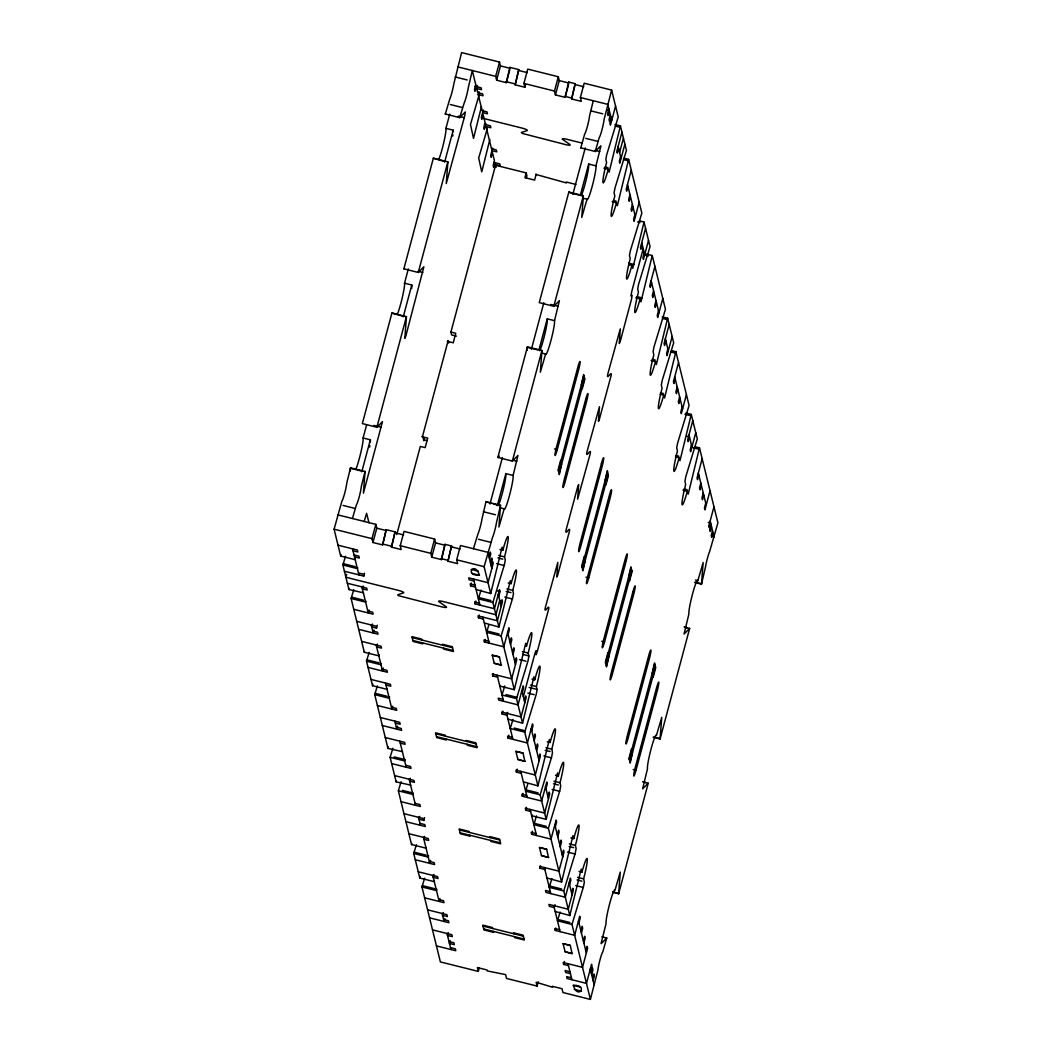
<?xml version="1.0" encoding="UTF-8"?>
<svg xmlns="http://www.w3.org/2000/svg" width="1052" height="1052" viewBox="0 0 1052 1052"><rect width="100%" height="100%" fill="white"/><g stroke="black" fill="none" stroke-linecap="round" stroke-linejoin="round"><path stroke-width="1.5" d="M350.316 470.941L350.513 467.824L365.031 471.441L363.413 493.178L382.481 421.602L376.945 427.296L362.348 423.575L391.923 313.009L406.44 316.639L404.836 338.363L405.796 336.153L423.89 266.787L418.288 272.389L447.863 161.824L433.345 158.208L403.889 268.839M424.627 878.21L421.97 886.967L440.38 961.923L478.292 971.39L477.345 967.551L487.023 969.97L487.26 970.93L505.578 974.599L506.512 978.452L537.099 986.079L536.152 982.239L552.589 987.249L552.353 986.289L562.031 988.709L562.978 992.549L590.396 999.4L597.957 969.918A10.02 0.934 -76 0 1 600.048 959.648A10.02 0.934 -76 0 1 602.77 951.942L606.767 937.95L601.205 943.644L601.205 942.96L606.07 923.63A17.529 1.644 -76 0 1 609.7 903.576A17.529 1.644 -76 0 1 614.986 890.268L620.259 872.069L618.655 893.792L613.211 892.438M618.655 893.792L648.229 783.227L642.627 788.842L647.48 768.815A17.529 1.644 -76 0 1 651.122 748.774A17.529 1.644 -76 0 1 656.409 735.453L661.747 717.359L660.077 738.991L653.121 737.255M660.077 738.991L689.652 628.425L684.037 634.027L688.902 614A17.529 1.644 -76 0 1 692.545 593.959A17.529 1.644 -76 0 1 697.831 580.651L703.17 562.544L701.487 584.176L694.53 582.44M527.197 350.355L527.42 346.858L541.938 350.487L540.333 372.224L545.607 354.024A17.529 1.644 -76 0 0 550.893 340.703A17.529 1.644 -76 0 0 554.522 320.663L559.388 300.635L553.799 306.303L583.36 195.672L568.843 192.056L539.255 302.621L553.904 306.316M364.137 521.621L366.609 513.323L368.976 522.791M481.474 106.633L473.518 138.391L470.468 124.491L479.16 94.825M489.837 139.548L481.737 171.884L478.686 157.984L487.392 128.305M614.973 124.517L620.417 125.885L609.121 172.173L608.24 169.267L603.887 168.175M623.967 158.194L628.636 159.365L617.353 205.653L616.459 202.747L612.106 201.655M628.951 264.709L631.857 265.433L632.752 268.339L644.034 222.051L639.366 220.881M635.724 297.821L640.089 298.913L640.97 301.819L652.253 255.531L646.033 253.979M662.208 316.849L667.652 318.217L656.369 364.505L655.488 361.599L651.122 360.507M672.241 350.789L675.871 351.697L664.588 397.985L663.707 395.079L660.077 394.171M685.825 413.015L691.269 414.383L679.986 460.671L679.105 457.765L675.476 456.857M694.833 446.692L699.501 447.863L688.205 494.151L687.324 491.245L682.972 490.153M341.045 554.654L340.69 556.061L355.208 559.69L355.392 558.98M372.895 684.3L372.539 685.707L387.057 689.336L387.241 688.626M388.293 746.986L387.938 748.393L402.548 751.667M420.129 876.632L419.774 878.039L434.292 881.668L434.476 880.958M479.41 575.26C463.616 575.891 474.768 560.032 479.41 575.26L472.151 573.445M492.218 655.186L499.384 656.856L501.265 665.219L494.282 663.352L492.218 655.186L499.476 657M515.848 751.352L523.015 753.022L524.882 761.385L517.9 759.518L515.848 751.352L523.107 753.166M525.04 761.293L517.808 759.36M539.466 847.517L546.632 849.188L548.5 857.551L541.53 855.684L539.466 847.517L546.724 849.332M548.657 857.459L541.438 855.526M563.083 943.683L570.25 945.353L572.117 953.717L565.148 951.85L563.083 943.683L570.342 945.498M573.314 985.356C588.923 984.606 577.772 1000.478 573.314 985.356L580.572 987.171M349.185 588.489L348.922 589.541L363.532 592.815M379.101 654.791L378.825 655.843L364.308 652.227L351.105 598.47L353.761 589.725M411.819 843.507L411.556 844.559L426.073 848.175L426.257 847.478M531.918 814.669L531.654 815.721L546.172 819.35L557.573 772.983L558.336 775.968L555.443 775.232M509.747 69.761L506.314 82.635L496.636 80.215L500.45 65.921L499.516 62.068L461.604 52.6L453.807 83.936A10.02 0.934 -76 0 1 449.717 99.217L445.312 114.037M541.938 350.487L512.363 461.052L517.965 455.45L513.113 475.465A17.529 1.644 -76 0 1 509.47 495.518A17.529 1.644 -76 0 1 504.184 508.826L498.911 527.026L500.515 505.289L485.998 501.672L482.04 518.702A10.02 0.934 -76 0 1 477.95 533.995L473.413 548.736M593.275 100.742L589.541 115.93A10.02 0.934 -76 0 1 587.45 126.201A10.02 0.934 -76 0 1 584.728 133.906L580.809 147.885M364.492 651.517L364.308 652.227M396.341 781.176L396.157 781.873L410.767 785.147M499.989 685.365L499.805 686.075L514.323 689.704L525.724 643.337L526.5 646.309A17.529 1.644 -76 0 1 531.786 633.002A17.529 1.644 -76 0 1 528.157 653.042L528.88 656.185L528.051 660.774L516.519 698.62L522.555 723.184L508.129 719.2M447.876 161.916L446.258 183.561L464.734 115.878L465.313 111.972L459.698 117.587L464.234 102.846A10.02 0.934 -76 0 0 468.324 87.566L472.295 70.523L475.754 84.633L474.491 89.394L474.952 91.314L476.53 85.449M583.36 195.672L581.756 217.409L587.016 199.209A17.529 1.644 -76 0 0 592.315 185.902A17.529 1.644 -76 0 0 595.945 165.848L600.81 146.517L600.81 145.82L595.248 151.527L599.245 137.536A10.02 0.934 -76 0 0 601.968 129.83A10.02 0.934 -76 0 0 604.058 119.56L611.62 90.078L584.189 83.226L580.375 97.52L581.309 101.373L571.63 98.954L575.22 83.687L568.698 82.056L565.108 97.323L555.43 94.904L554.483 91.051L558.31 76.757L527.736 69.116L523.909 83.424L524.856 87.263L515.178 84.844L518.767 69.59L509.891 67.367L506.314 82.635M484.499 623.034L498.924 627.018L492.901 602.454L504.434 564.608L505.262 560.019L504.526 556.876A17.529 1.644 -76 0 0 508.169 536.836A17.529 1.644 -76 0 0 502.882 550.143L499.976 549.42M514.323 689.704L501.12 635.947L512.653 598.088L513.481 593.499L512.758 590.369A17.529 1.644 -76 0 0 516.387 570.315A17.529 1.644 -76 0 0 511.101 583.636L508.195 582.913M546.172 819.35L540.136 794.786L551.669 756.94L552.497 752.351L551.774 749.208A17.529 1.644 -76 0 0 555.403 729.168A17.529 1.644 -76 0 0 550.117 742.475L547.211 741.752M547.145 878.052L561.571 882.023L548.368 828.279L559.888 790.42L560.729 785.831L559.993 782.701A17.529 1.644 -76 0 0 563.635 762.647A17.529 1.644 -76 0 0 558.336 775.968M555.364 911.532L569.789 915.516L563.754 890.952L575.286 853.106L576.128 848.517L575.391 845.374A17.529 1.644 -76 0 0 579.034 825.333A17.529 1.644 -76 0 0 573.735 838.641L570.828 837.918M590.396 999.4L571.986 924.445L583.518 886.586L584.347 881.997L583.61 878.867A17.529 1.644 -76 0 0 587.253 858.813A17.529 1.644 -76 0 0 581.966 872.134L579.06 871.398M476.28 589.554L490.705 593.538L502.106 547.172L502.882 550.143M498.924 627.018L510.325 580.651L511.101 583.636M522.555 723.184L533.943 676.817L534.718 679.802L531.996 679.119M523.515 781.886L537.94 785.857L549.341 739.503L550.117 742.475M561.571 882.023L572.959 835.669L573.735 838.641M569.789 915.516L581.191 869.149L581.966 872.134M340.69 556.061L334.089 529.182L341.966 500.976A10.02 0.934 -76 0 0 344.688 493.27A10.02 0.934 -76 0 0 346.779 483L350.513 467.824M356.063 468.85A17.529 1.644 -76 0 0 361.099 451.4A17.529 1.644 -76 0 0 363.098 438L366.543 425.126M397.485 314.035A17.529 1.644 -76 0 0 402.522 296.585A17.529 1.644 -76 0 0 404.52 283.185L408.334 268.891M438.908 159.233A17.529 1.644 -76 0 0 443.944 141.783A17.529 1.644 -76 0 0 445.93 128.37L449.756 114.076M361.796 471.783L370.357 439.802L363.098 438M403.245 316.876L411.779 285L404.52 283.185M444.641 162.166L453.188 130.185L445.93 128.37M352.433 518.505L356.483 504.605A10.02 0.934 -76 0 0 359.205 496.899A10.02 0.934 -76 0 0 361.296 486.629L365.031 471.441M376.879 427.257L406.44 316.639M346.66 574.405L345.898 577.259L398.642 590.435A5.01 0.868 15 0 1 403.495 592.868L397.88 594.722A5.01 0.868 15 0 0 398.839 595.761L441.945 606.899A5.01 0.868 15 0 0 446.272 606.82L438.96 601.718A5.01 0.868 15 0 1 443.181 601.56L495.913 614.736L499.739 600.442M478.962 91.708L478.2 94.562L483.039 95.771L482.566 93.852L477.726 92.642L476.701 88.473L477.476 85.62M483.315 110.026L481.356 117.364L481.829 119.284L483.105 114.523L485.103 122.689L483.841 127.463L484.301 129.383L485.879 123.518M491.863 568.382L487.931 552.353L460.513 545.501L456.686 559.809L457.633 563.648L447.955 561.229L451.532 545.975L445.009 544.344L441.419 559.598L431.741 557.192L435.567 542.885L434.621 539.045L404.047 531.405L400.22 545.699L401.167 549.552L391.489 547.132L395.079 531.865L386.215 529.656L382.626 544.91L372.947 542.49L372 538.65L375.827 524.356L337.916 514.888M496.636 80.215L495.689 76.362L499.516 62.068M344.425 571.249L363.782 576.088L364.544 573.222M372.947 542.49L376.774 528.196L375.827 524.356M363.137 585.964L362.361 588.818L367.201 590.027L366.727 588.107L347.384 583.268M382.626 544.91L386.215 529.656M369.081 610.015L368.292 612.948L361.888 586.898M492.665 148.095L490.705 155.433L491.179 157.353L492.454 152.579L494.466 160.759L493.191 165.519L493.651 167.452L494.834 163.047M391.489 547.132L395.079 531.865M515.178 84.844L518.767 69.59M372.487 624.033L371.711 626.887L376.55 628.097L377.326 625.243M396.749 534.548L420.327 446.429L425.166 447.639L427.717 438.105L421.76 436.619M456.476 336.14L451.637 334.93L450.927 332.051L495.558 165.243L526.21 172.909L526.92 175.789L526.276 178.169M424.548 438.026L423.825 440.749L422.641 435.936L448.152 340.624L448.731 343.018M373.999 630.043L373.21 632.975L371.251 624.967M524.856 87.263L525.619 84.41M377.405 644.061L376.642 646.927L381.482 648.137L381.008 646.204L361.651 641.378M383.349 668.112L382.56 671.044L376.169 644.994M526.21 172.909L524.935 177.67L534.613 180.089L536.178 174.224M431.741 557.192L430.807 553.339L434.621 539.045M555.43 94.904L559.256 80.609L558.31 76.757M392.698 706.181L391.909 709.114L385.519 683.064M441.419 559.598L445.009 544.344M565.108 97.323L568.553 84.449M397.617 726.209L396.828 729.141L394.868 721.133M447.955 561.229L451.532 545.975M571.63 98.954L575.22 83.687M410.372 778.296L409.609 781.149L414.449 782.359L413.975 780.439L394.618 775.6M512.482 461.131L497.846 457.423L527.42 346.858M489.982 504.013L502.409 457.541M531.405 349.198L543.831 302.739M572.827 194.396L585.254 147.924M475.491 587.069L470.652 585.859L471.414 583.005M497.294 505.631L505.854 473.65L513.113 475.465M539.084 349.422L547.264 318.848L554.522 320.663M580.507 194.62L588.686 164.033L595.945 165.848M490.705 593.538L484.104 566.66L492.467 537.625A10.02 0.934 -76 0 0 496.557 522.331L500.515 505.289M498.74 596.352L500.016 591.592L499.542 589.659L494.44 608.727L475.083 603.887L475.846 601.034M419.722 816.365L418.959 819.219L423.798 820.428L424.561 817.575M489.035 556.85L490.311 552.076L490.784 553.996L489.509 558.77M608.898 108.856L607.622 113.629L608.095 115.549L609.371 110.789L606.951 110.184M490.482 562.781L491.757 558.007L492.231 559.927L490.955 564.7M610.344 114.786L609.082 119.56L609.542 121.48L610.817 116.719M491.389 566.463L492.665 561.689L493.138 563.622L488.036 582.677L468.679 577.85L469.153 579.77L473.992 580.98M611.251 118.481L609.976 123.242L610.449 125.162L615.552 106.107M483.341 619.049L478.502 617.84L479.265 614.973M424.64 836.393L423.877 839.259L428.716 840.469L428.243 838.536L408.886 833.71M508.09 634.422L509.365 629.648L508.892 627.728L503.79 646.796L484.433 641.957L485.064 639.577M621.956 132.144L616.853 151.212L617.327 153.132L618.602 148.371M619.602 152.461L623.428 138.154M430.584 860.444L429.808 863.376L423.404 837.326M500.739 604.532L502.014 599.758L502.488 601.678L497.386 620.746L478.029 615.907L478.502 617.84M620.601 156.538L619.326 161.311L619.799 163.231L624.901 144.163M433.989 874.462L433.227 877.315L438.066 878.525L437.593 876.605L418.236 871.766M497.622 677.146L492.783 675.936L493.414 673.556M631.305 170.214L626.203 189.281L626.676 191.201L627.952 186.428M557.271 449.664L578.521 370.225A7.509 0.71 -76 0 0 580.086 361.638A7.509 0.71 -76 0 0 577.811 367.345L556.561 446.771A7.509 0.71 -76 0 0 555.009 455.371A7.509 0.71 -76 0 0 557.271 449.664L554.509 448.967M439.933 898.513L439.157 901.446L432.753 875.395M510.088 642.588L511.364 637.828L511.837 639.747L510.562 644.521M629.951 194.607L628.675 199.367L629.149 201.3L630.424 196.527M558.375 470.744L583.873 375.433M559.085 473.637L584.583 378.312M512.534 652.529L513.81 647.769L514.283 649.689L513.008 654.449M632.397 204.548L631.121 209.309L631.595 211.228L632.87 206.468M443.339 912.531L442.576 915.385L447.416 916.594L446.942 914.675L427.585 909.835M444.865 918.541L444.075 921.473L442.103 913.465M515.02 662.628L516.295 657.855L516.756 659.788L511.666 678.842L492.31 674.016L492.783 675.936M634.882 214.647L633.606 219.408L634.08 221.328L639.169 202.273M507.735 712.349L506.972 715.215L502.133 714.006L502.895 711.139M448.27 932.559L447.495 935.425L452.334 936.635L451.86 934.702L432.503 929.876M450.23 940.58L449.467 943.434L454.306 944.643L453.833 942.723L448.994 941.514M531.707 730.588L532.983 725.814L532.509 723.894L527.407 742.962L508.05 738.123L508.852 735.138M645.573 228.31L640.471 247.378L640.944 249.298L642.22 244.537M522.357 692.518L523.633 687.758L523.16 685.825L518.057 704.893L498.701 700.053L498.227 698.133L503.066 699.343M523.357 696.608L534.653 654.397C538.19 642.89 533.89 662.51 537.427 650.991L547.737 612.461C551.984 598.154 541.872 619.155 546.054 604.821L557.823 562.386L556.797 577.048L557.652 575.181L568.567 534.613C572.814 520.319 562.702 541.307 566.883 526.973L577.798 486.418L578.639 484.551L577.627 499.2L589.383 456.778C593.617 442.445 583.492 463.472 587.713 449.138L599.469 406.703L598.457 421.365L599.311 419.498L610.213 378.93C614.434 364.597 604.321 385.624 608.543 371.29L620.299 328.868L619.286 343.517L620.443 340.677L631.595 298.847L632.068 295.323L630.976 295.993L631.739 291.575L643.219 248.627M524.369 700.698L525.645 695.924L526.105 697.844L521.016 716.912L501.659 712.072L502.133 714.006M644.232 252.704L642.956 257.477L643.429 259.397L648.519 240.329M521.24 773.312L516.4 772.102L517.189 769.117M654.923 266.38L649.82 285.447L650.294 287.367L651.569 282.594M533.719 738.754L534.995 733.994L535.455 735.913L534.192 740.687M653.581 290.773L652.306 295.533L652.779 297.466L654.055 292.693M581.993 566.91L607.504 471.598M582.703 569.803L608.201 474.478M545.975 788.684L547.25 783.924L546.777 781.991L541.675 801.059L522.318 796.219L523.081 793.366M536.152 748.695L537.427 743.935L537.901 745.855L536.625 750.615M656.014 300.714L654.738 305.474L655.212 307.394L656.487 302.634M478.292 971.39L479.252 967.814M538.637 758.794L539.913 754.021L540.386 755.954L535.284 775.008L515.927 770.182L516.4 772.102M658.499 310.813L657.224 315.574L657.697 317.494L662.799 298.439M530.589 811.381L525.75 810.172L526.513 807.305M588.765 577.877L610.015 498.451A7.509 0.71 -76 0 0 611.58 489.864A7.509 0.71 -76 0 0 609.305 495.571L588.055 574.997A7.509 0.71 -76 0 0 586.503 583.584A7.509 0.71 -76 0 0 588.765 577.877L586.003 577.193M555.324 826.754L556.6 821.98L556.127 820.06L551.024 839.128L531.668 834.289L532.47 831.304M669.19 324.476L664.088 343.544L664.562 345.464L665.837 340.703M547.987 796.864L549.262 792.09L549.736 794.01L544.634 813.078L525.277 808.238L525.75 810.172M667.849 348.87L666.573 353.643L667.047 355.563L672.149 336.495M544.857 869.478L540.018 868.268L540.649 865.888M678.54 362.545L673.438 381.613L673.911 383.533L675.187 378.759M604.519 641.996L625.769 562.557A7.509 0.71 -76 0 0 627.321 553.97A7.509 0.71 -76 0 0 625.059 559.677L603.809 639.103A7.509 0.71 -76 0 0 602.244 647.703A7.509 0.71 -76 0 0 604.519 641.996L601.744 641.299M557.336 834.92L558.612 830.159L559.085 832.079L557.81 836.853M677.199 386.939L675.923 391.699L676.397 393.632L677.672 388.859M605.61 663.076L631.121 567.764M606.32 665.955L631.831 570.644M559.769 844.861L561.045 840.101L561.518 842.021L560.243 846.781M679.631 396.88L678.356 401.64L678.829 403.56L680.105 398.8M562.255 854.96L563.53 850.187L564.003 852.12L558.901 871.174L539.544 866.348L540.018 868.268M682.117 406.979L680.841 411.74L681.315 413.66L686.417 394.605M554.969 904.681L554.207 907.547L549.368 906.337L548.894 904.404L568.251 909.244L573.353 890.176L572.88 888.256L571.604 893.03M537.099 986.079L538.243 981.792M578.942 922.92L580.217 918.146L579.744 916.226L574.655 935.294L555.298 930.455L555.929 928.074M692.808 420.642L687.706 439.71L688.179 441.63L689.454 436.869L687.035 436.264M569.592 884.85L570.868 880.09L570.394 878.157L565.305 897.224L545.949 892.385L545.475 890.465L550.314 891.675M691.466 445.035L690.191 449.809L690.664 451.729L695.766 432.661M568.475 965.644L563.635 964.434L564.437 961.449M702.157 458.711L697.068 477.779L697.529 479.699L698.804 474.925M580.954 931.086L582.229 926.325L582.703 928.245L581.427 933.019M700.816 483.105L699.541 487.865L700.014 489.798L701.289 485.025M629.241 759.242L654.738 663.93M629.951 762.121L655.449 666.81M583.4 941.027L584.675 936.267L585.149 938.187L583.873 942.947M703.262 493.046L701.986 497.806L702.46 499.726L703.735 494.966M585.872 951.126L587.147 946.353L587.621 948.286L582.519 967.34L563.162 962.514L563.635 964.434M705.734 503.145L704.459 507.906L704.932 509.825L710.034 490.771M636.013 770.209L657.263 690.783A7.509 0.71 -76 0 0 658.815 682.196A7.509 0.71 -76 0 0 656.553 687.903L635.303 767.329A7.509 0.71 -76 0 0 633.738 775.916A7.509 0.71 -76 0 0 636.013 770.209L633.238 769.525M713.979 506.788L708.877 525.855L709.35 527.775L710.626 523.015L708.206 522.41M590.751 970.996L592.026 966.236L591.566 964.303L586.464 983.37L567.107 978.531L566.633 976.611L571.473 977.821M591.185 972.758L592.46 967.998L592.933 969.918L591.658 974.691M711.047 524.777L709.771 529.537L710.245 531.47L711.52 526.697L709.101 526.092M592.644 978.689L593.92 973.928L594.393 975.848L593.118 980.609M712.506 530.708L711.231 535.468L711.704 537.401L712.98 532.628M701.487 584.176L705.458 567.146A10.02 0.934 -76 0 1 709.548 551.853L717.911 522.818L699.501 447.863M348.922 589.541L342.886 564.99L345.543 556.232M372.539 685.707L366.504 661.156L369.16 652.398M387.938 748.393L374.736 694.636L377.379 685.878M396.157 781.873L390.121 757.322L392.883 748.248M411.556 844.559L398.353 790.802L401.101 781.728M419.774 878.039L413.752 853.488L416.395 844.73M537.94 785.857L524.738 732.113L536.27 694.254L537.099 689.665L536.375 686.535A17.529 1.644 -76 0 0 540.005 666.481A17.529 1.644 -76 0 0 534.718 679.802M413.055 793.747L412.871 794.431L398.353 790.802M357.68 567.607L357.404 568.606L342.886 564.99M365.912 601.087L365.623 602.099L351.105 598.47M381.311 663.773L381.021 664.772L366.504 661.156M404.928 759.938L404.639 760.938L390.121 757.322M389.621 696.937L389.253 698.265L374.736 694.636M481.027 590.08L478.384 598.838L492.901 602.454M488.799 625.046L486.603 632.318L501.12 635.947M428.637 855.789L428.269 857.104L413.752 853.488M436.869 889.269L436.488 890.597L421.97 886.967M527.815 783.898L525.619 791.17L540.136 794.786M536.494 815.892L533.851 824.65L548.368 828.279M551.892 878.578L549.236 887.336L563.754 890.952M560.111 912.058L557.468 920.816L571.986 924.445M504.75 685.93L502.001 695.004L516.519 698.62M512.981 719.41L510.22 728.484L524.738 732.113M497.964 457.502L499.332 456.081M500.45 65.921L510.128 68.327L509.891 67.367M519.004 70.55L527.302 72.627M559.256 80.609L568.935 83.029L568.698 82.056M575.457 84.66L583.755 86.724M457.778 66.894L495.689 76.362M523.909 83.424L554.483 91.051M580.375 97.52L607.793 104.372L611.725 120.401M506.078 81.675L514.941 83.884M564.871 96.363L571.394 97.994M455.095 76.954L467.193 79.965M590.58 110.802L602.678 113.813M475.109 86.277L481.066 87.763L481.54 89.683L476.701 88.473M615.223 126.069L620.062 127.279M450.295 104.516L462.393 107.541M483 112.695L487.47 113.8L486.997 111.88L482.158 110.67L478.2 94.562M585.793 138.364L597.891 141.389M483.552 118.468L522.331 128.16A5.01 0.868 15 0 1 527.183 130.579L521.568 132.447A5.01 0.868 15 0 0 522.528 133.486L565.634 144.611A5.01 0.868 15 0 0 569.96 144.532L562.649 139.443A5.01 0.868 15 0 1 566.87 139.285L582.374 143.151M458.225 116.193L464.274 117.706M594.932 150.344L599.772 151.554M445.18 113.958L459.75 117.679M580.678 147.806L595.327 151.514M484.472 124.333L490.416 125.832L490.889 127.752L486.05 126.542L491.508 148.74L496.347 149.949L496.82 151.869L492.349 150.752M623.442 159.562L628.281 160.772M605.018 166.979L608.043 167.741M493.822 162.403L499.766 163.888L500.239 165.821L495.4 164.612L496.084 167.386M535.613 174.356L566.502 182.969L566.265 182.009L575.944 184.429M613.237 200.472L616.262 201.221M443.944 161.324L433.345 158.208M571.275 193.134L568.843 192.056M573.393 193.66L579.442 195.172M583.387 198.302L587.016 199.209M637.63 221.933L640.05 222.537M645.849 255.426L648.269 256.03M628.636 263.145L634.08 264.512M636.868 296.638L642.312 297.992M662.458 318.401L667.297 319.611M418.012 271.311L422.851 272.521M550.788 304.475L558.349 306.369M403.771 268.773L418.328 272.481M670.676 351.894L675.516 353.104M652.253 359.311L655.278 360.073M402.535 316.126L391.923 313.009M527.433 347.331L538.019 349.974M541.977 353.117L545.607 354.024M450.927 332.051L455.766 333.26L453.228 342.794L447.271 341.308M660.485 392.804L663.51 393.553M684.865 414.264L690.914 415.777M693.097 447.757L699.146 449.27M675.884 455.477L678.908 456.239M684.102 488.97L687.127 489.719M373.881 425.429L381.442 427.322M512.39 460.04L516.927 461.17M423.956 439.881L426.941 440.617M350.526 468.298L362.624 471.322M490.863 503.356L486.011 501.751M493.283 503.961L498.122 505.17M500.555 507.919L504.184 508.826M483.315 511.719L495.413 514.744M695.411 580.047L697.831 580.651M695.425 582.19L701.474 583.702M343.031 505.433L355.129 508.458M478.515 539.282L490.613 542.306M498.727 555.43L504.526 556.876M497.977 557.954L502.817 559.164M376.774 528.196L386.439 530.616M395.315 532.838L403.613 534.903M435.567 542.885L445.246 545.304M451.768 546.935L460.066 549.012M496.636 563.609L504.197 565.489M334.089 529.182L372 538.65M400.22 545.699L430.807 553.339M456.686 559.809L484.104 566.66M382.389 543.95L391.252 546.172M441.183 558.638L447.718 560.269M471.164 569.434L478.423 571.249M684.089 626.992L687.114 627.742M684.813 627.216L689.652 628.425M338.021 545.212L357.378 550.038L357.851 551.971L353.012 550.761M506.946 588.91L512.758 590.369M506.209 591.434L511.048 592.644M354.037 554.93L358.877 556.127L359.35 558.06L354.511 556.85M475.017 585.149L470.178 583.939L470.652 585.859M497.596 590.987L500.016 591.592M504.868 597.089L512.429 598.982M343.254 563.662L355.352 566.686M478.752 597.51L490.85 600.534M358.469 572.959L363.308 574.168L363.782 576.088M479.449 603.177L474.61 601.968L475.083 603.887M351.486 597.141L363.584 600.166M486.984 630.99L499.082 634.014M367.819 611.015L372.658 612.225L373.131 614.158L353.774 609.318M488.799 641.247L483.959 640.037L484.433 641.957M522.344 651.596L528.157 653.042M522.502 654.344L528.854 655.935M519.649 659.617L526 661.208M356.733 621.337L376.077 626.177L376.55 628.097M412.2 637.604L452.531 647.677M412.91 640.484L453.241 650.557M372.737 631.055L377.576 632.265L378.049 634.185L358.693 629.346M494.19 663.194L501.449 665.009M530.563 685.076L536.375 686.535M529.143 687.429L537.085 689.415M527.88 693.097L534.232 694.688M366.885 659.828L378.983 662.852M505.999 694.583L516.887 697.305M382.086 669.125L386.926 670.334L387.399 672.254L368.042 667.415M654.002 737.005L660.051 738.517M371.001 679.434L390.358 684.273L390.831 686.193L385.992 684.983M375.104 693.307L387.202 696.332M514.231 728.063L525.119 730.785M391.436 707.181L396.275 708.39L396.749 710.324L377.392 705.484M512.416 737.413L507.577 736.203L508.05 738.123M545.962 747.762L551.774 749.208M545.225 750.286L550.064 751.496M543.884 755.941L551.445 757.821M642.667 781.794L645.691 782.557M643.39 782.017L648.229 783.227M380.351 717.503L399.707 722.343L400.181 724.263L395.342 723.053M435.817 733.77L476.148 743.843M436.527 736.65L476.858 746.723M396.367 727.221L401.207 728.431L401.667 730.351L382.31 725.512M385.269 737.544L404.625 742.37L405.099 744.303L400.26 743.093M553.944 781.189L559.993 782.701M553.444 783.766L558.283 784.976M552.103 789.421L559.664 791.301M394.132 756.901L405.02 759.623M526 789.842L538.098 792.866M405.717 765.291L410.556 766.5L411.016 768.42L391.66 763.581M526.684 795.509L521.845 794.299L522.318 796.219M402.351 790.381L413.239 793.103M534.219 823.322L546.317 826.346M415.067 803.347L419.906 804.556L420.366 806.489L401.009 801.65M536.033 833.578L531.194 832.369L531.668 834.289M569.342 843.862L575.391 845.374M569.145 846.531L573.682 847.662M567.501 852.107L575.063 853.987M403.968 813.669L423.325 818.509L423.798 820.428M459.448 829.936L499.766 840.009M460.145 832.816L500.476 842.889M419.985 823.387L424.824 824.597L425.297 826.517L405.94 821.678M577.561 877.355L583.61 878.867M577.061 879.932L581.901 881.142M612.593 891.807L618.642 893.319M575.72 885.587L583.281 887.467M414.12 852.159L426.218 855.184M549.617 886.008L561.715 889.032M429.334 861.457L434.174 862.666L434.647 864.586L415.29 859.747M422.352 885.639L434.45 888.664M557.836 919.487L569.934 922.512M601.849 936.753L606.82 938.042M438.684 899.513L443.523 900.722L443.997 902.655L424.64 897.816M559.664 929.744L554.825 928.535L555.298 930.455M483.065 926.102L523.383 936.175M483.775 928.982L524.093 939.055M443.602 919.553L448.441 920.763L448.915 922.683L429.558 917.844M565.055 951.692L572.314 953.506M569.974 971.732L565.134 970.523L565.608 972.442L570.447 973.652M450.493 947.602L455.332 948.812L455.805 950.732L436.448 945.893M574.3 989.367L581.559 991.181M611.62 90.078L618.221 116.956L606.688 154.802L605.86 159.391L606.583 162.534A17.529 1.644 -76 0 0 602.954 182.575A17.529 1.644 -76 0 0 608.24 169.267M620.417 125.885L626.44 150.436L614.907 188.282L614.079 192.871L614.815 196.014A17.529 1.644 -76 0 0 611.173 216.055A17.529 1.644 -76 0 0 616.459 202.747M628.636 159.365L641.838 213.122L630.306 250.968L629.477 255.557L630.214 258.7A17.529 1.644 -76 0 0 626.571 278.741A17.529 1.644 -76 0 0 631.857 265.433M644.034 222.051L650.057 246.602L638.538 284.448L637.696 289.037L638.433 292.18A17.529 1.644 -76 0 0 634.79 312.22A17.529 1.644 -76 0 0 640.089 298.913M652.253 255.531L665.456 309.288L653.936 347.134L653.095 351.723L653.831 354.866A17.529 1.644 -76 0 0 650.189 374.906A17.529 1.644 -76 0 0 655.488 361.599M667.652 318.217L673.688 342.768L662.155 380.614L661.327 385.203L662.05 388.346A17.529 1.644 -76 0 0 658.42 408.386A17.529 1.644 -76 0 0 663.707 395.079M675.871 351.697L689.086 405.454L677.554 443.3L676.712 447.889L677.449 451.032A17.529 1.644 -76 0 0 673.819 471.072A17.529 1.644 -76 0 0 679.105 457.765M691.269 414.383L697.305 438.934L685.772 476.78L684.944 481.369L685.667 484.512A17.529 1.644 -76 0 0 682.038 504.552A17.529 1.644 -76 0 0 687.324 491.245M618.129 146.438L621.074 158.471M627.479 184.508L635.355 216.567M641.746 242.604L644.705 254.637M651.096 280.674L658.973 312.733M665.364 338.77L668.322 350.803M674.713 376.84L682.59 408.899M688.981 434.936L691.94 446.968M698.331 473.005L706.208 505.065M710.153 521.095L714.084 537.112M581.322 384.966L583.636 374.473L584.82 379.272L582.269 388.806L582.032 387.846M604.953 481.132L607.267 470.638L608.437 475.438L605.899 484.972L605.663 484.012M628.57 577.298L630.884 566.804L632.068 571.604L629.517 581.138L629.28 580.178M652.187 673.464L654.502 662.97L655.685 667.77L653.134 677.304L652.897 676.344M560.926 461.21L560.69 460.25L558.139 469.784L559.322 474.597L561.636 464.103M584.544 557.376L584.307 556.416L581.756 565.95L582.939 570.763L585.254 560.269M608.161 653.542L607.924 652.582L605.387 662.116L606.557 666.929L608.871 656.435M631.792 749.708L631.555 748.748L629.004 758.282L630.187 763.094L632.502 752.601M498.267 594.433L501.212 606.452M507.616 632.489L515.48 664.548M521.884 690.599L524.83 702.618M531.234 728.655L539.111 760.714M545.501 786.764L548.46 798.784M554.851 824.821L562.728 856.88M569.119 882.93L572.078 894.95M578.468 920.987L586.345 953.046M590.29 969.076L594.222 985.106M473.518 579.06L479.922 605.097M482.868 617.116L489.272 643.167M497.149 675.226L503.54 701.263M506.499 713.282L512.889 739.332M520.766 771.392L527.157 797.429M530.116 809.448L536.507 835.498M544.384 867.558L550.788 893.595M553.733 905.614L560.137 931.664M568.001 963.724L571.946 979.741M442.813 645.244L442.576 644.284L452.255 646.704L453.438 651.517L443.76 649.097L443.523 648.137M466.43 741.41L466.194 740.45L475.872 742.87L477.056 747.683L467.377 745.263L467.141 744.303M490.048 837.576L489.811 836.616L499.49 839.036L500.673 843.849L490.995 841.429L490.758 840.469M513.678 933.742L513.442 932.782L523.12 935.202L524.304 940.015L514.625 937.595L514.389 936.635M421.839 640.01L421.602 639.051L411.924 636.631L413.107 641.444L422.786 643.863L422.549 642.903M445.469 736.176L445.233 735.216L435.554 732.797L436.725 737.61L446.403 740.029L446.166 739.056M469.087 832.342L468.85 831.382L459.172 828.963L460.355 833.776L470.034 836.195L469.797 835.222M492.704 928.508L492.467 927.548L482.789 925.129L483.973 929.942L493.651 932.361L493.414 931.388M352.538 548.828L358.942 574.879M399.786 741.16L406.177 767.21M409.136 779.23L415.527 805.28M418.486 817.299L420.458 825.307M447.021 933.492L450.966 949.522M453.188 130.185A17.529 1.644 -76 0 1 453.254 131.763M452.925 134.748A17.529 1.644 -76 0 1 452.715 136.037M411.779 285A17.529 1.644 -76 0 1 411.661 288.406M370.357 439.802A17.529 1.644 -76 0 1 370.343 442.221M369.87 445.653A17.529 1.644 -76 0 1 369.633 447.074M588.686 164.033A17.529 1.644 -76 0 1 586.464 178.485A17.529 1.644 -76 0 1 581.217 195.948M547.264 318.848A17.529 1.644 -76 0 1 545.041 333.3A17.529 1.644 -76 0 1 539.794 350.763M505.854 473.65A17.529 1.644 -76 0 1 503.619 488.102A17.529 1.644 -76 0 1 498.372 505.565M585.688 399.405L564.437 478.831A7.509 0.71 -76 0 0 562.873 487.418A7.509 0.71 -76 0 0 565.148 481.711L586.398 402.285A7.509 0.71 -76 0 0 587.963 393.698A7.509 0.71 -76 0 0 585.688 399.405M601.442 463.511L580.178 542.937A7.509 0.71 -76 0 0 578.626 551.537A7.509 0.71 -76 0 0 580.888 545.83L602.138 466.391A7.509 0.71 -76 0 0 603.703 457.804A7.509 0.71 -76 0 0 601.442 463.511M632.936 591.737L611.672 671.163A7.509 0.71 -76 0 0 610.121 679.75A7.509 0.71 -76 0 0 612.382 674.043L633.633 594.617A7.509 0.71 -76 0 0 635.198 586.03A7.509 0.71 -76 0 0 632.936 591.737M648.676 655.843L627.426 735.269A7.509 0.71 -76 0 0 625.861 743.869A7.509 0.71 -76 0 0 628.136 738.162L649.386 658.723A7.509 0.71 -76 0 0 650.938 650.136A7.509 0.71 -76 0 0 648.676 655.843"/></g></svg>
